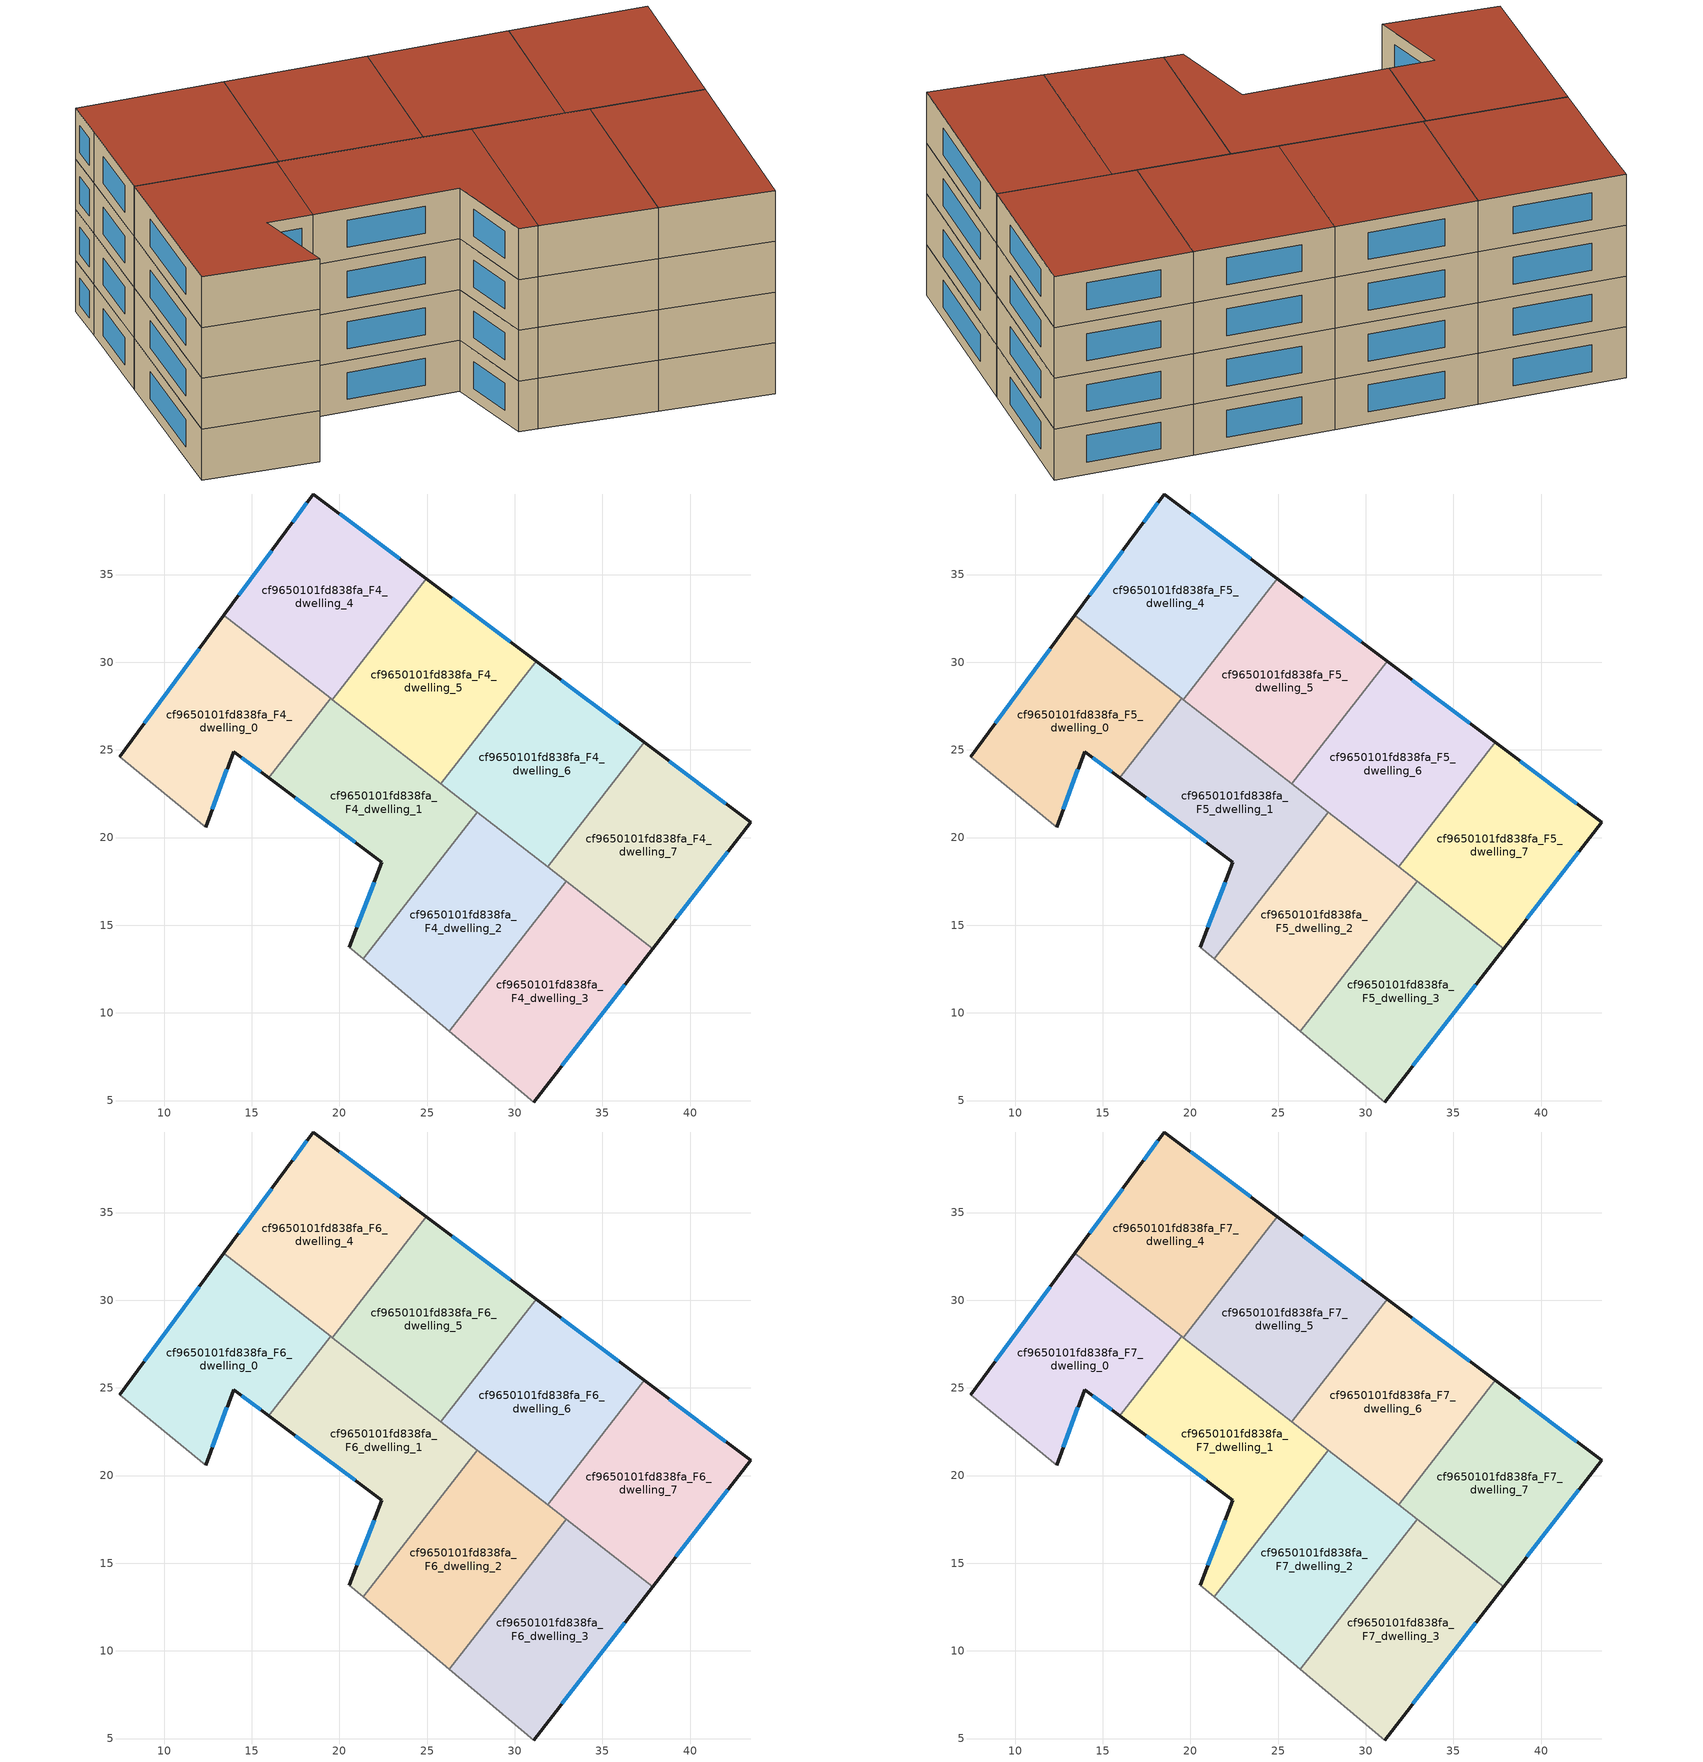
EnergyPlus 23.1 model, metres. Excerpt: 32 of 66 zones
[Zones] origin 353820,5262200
cf9650101fd838fa_F4_dwelling_0
 floor to cf9650101fd838fa_F3_dwelling_0 (EU_floor_Construction): 19.51,27.94 15.98,23.4 13.96,24.91 12.37,20.59 7.47,24.61 13.41,32.68 z12
 wall outside (EU_wall_Construction): 13.41,32.68 7.47,24.61 / 12.37,20.59 13.96,24.91 15.98,23.4 z12:15
 wall to cf9650101fd838fa_F4_dwelling_1 (EU_wall_Construction): 15.98,23.4 19.51,27.94 z12:15
 wall adiabatic (EU_wall_Construction): 7.47,24.61 12.37,20.59 z12:15
 wall to cf9650101fd838fa_F4_dwelling_4 (EU_wall_Construction): 19.51,27.94 13.41,32.68 z12:15
 window (EU_Window_Construction): 12.02,30.78 8.86,26.51 / 14.44,24.55 15.51,23.75 / 12.74,21.6 13.59,23.89 z12.7:14.3
cf9650101fd838fa_F4_dwelling_1
 floor to cf9650101fd838fa_F3_dwelling_1 (EU_floor_Construction): 27.86,21.45 21.36,13.08 20.55,13.76 22.42,18.6 15.98,23.4 19.51,27.94 z12
 wall outside (EU_wall_Construction): 15.98,23.4 22.42,18.6 20.55,13.76 z12:15
 wall to cf9650101fd838fa_F4_dwelling_2 (EU_wall_Construction): 21.36,13.08 27.86,21.45 z12:15
 wall adiabatic (EU_wall_Construction): 20.55,13.76 21.36,13.08 z12:15
 wall to cf9650101fd838fa_F4_dwelling_5 (EU_wall_Construction): 25.79,23.07 19.61,27.87 z12:15
 wall to cf9650101fd838fa_F4_dwelling_4 (EU_wall_Construction): 19.61,27.87 19.51,27.94 z12:15
 wall to cf9650101fd838fa_F4_dwelling_6 (EU_wall_Construction): 27.86,21.45 25.79,23.07 z12:15
 window (EU_Window_Construction): 21.98,17.47 20.99,14.89 / 17.5,22.27 20.91,19.73 z12.7:14.3
cf9650101fd838fa_F4_dwelling_2
 floor to cf9650101fd838fa_F3_dwelling_2 (EU_floor_Construction): 32.93,17.52 26.28,8.96 21.36,13.08 27.86,21.45 z12
 wall to cf9650101fd838fa_F4_dwelling_3 (EU_wall_Construction): 26.28,8.96 32.93,17.52 z12:15
 wall adiabatic (EU_wall_Construction): 21.36,13.08 26.28,8.96 z12:15
 wall to cf9650101fd838fa_F4_dwelling_6 (EU_wall_Construction): 31.88,18.33 27.86,21.45 z12:15
 wall to cf9650101fd838fa_F4_dwelling_7 (EU_wall_Construction): 32.93,17.52 31.88,18.33 z12:15
cf9650101fd838fa_F4_dwelling_3
 floor to cf9650101fd838fa_F3_dwelling_3 (EU_floor_Construction): 37.88,13.67 31.08,4.92 26.28,8.96 32.93,17.52 z12
 wall outside (EU_wall_Construction): 31.08,4.92 37.88,13.67 z12:15
 wall adiabatic (EU_wall_Construction): 26.28,8.96 31.08,4.92 z12:15
 wall to cf9650101fd838fa_F4_dwelling_7 (EU_wall_Construction): 37.88,13.67 32.93,17.52 z12:15
 window (EU_Window_Construction): 32.68,6.98 36.28,11.62 z12.7:14.3
cf9650101fd838fa_F4_dwelling_4
 floor to cf9650101fd838fa_F3_dwelling_4 (EU_floor_Construction): 24.95,34.75 19.61,27.87 13.41,32.68 16.97,37.5 18.49,39.59 z12
 wall outside (EU_wall_Construction): 24.95,34.75 18.49,39.59 16.97,37.5 13.41,32.68 z12:15
 wall to cf9650101fd838fa_F4_dwelling_5 (EU_wall_Construction): 19.61,27.87 24.95,34.75 z12:15
 window (EU_Window_Construction): 16.14,36.37 14.25,33.81 / 18.14,39.1 17.33,37.99 / 23.44,35.89 20.01,38.46 z12.7:14.3
cf9650101fd838fa_F4_dwelling_5
 floor to cf9650101fd838fa_F3_dwelling_5 (EU_floor_Construction): 31.22,30.05 25.79,23.07 19.61,27.87 24.95,34.75 z12
 wall outside (EU_wall_Construction): 31.22,30.05 24.95,34.75 z12:15
 wall to cf9650101fd838fa_F4_dwelling_6 (EU_wall_Construction): 25.79,23.07 31.22,30.05 z12:15
 window (EU_Window_Construction): 29.75,31.16 26.42,33.65 z12.7:14.3
cf9650101fd838fa_F4_dwelling_6
 floor to cf9650101fd838fa_F3_dwelling_6 (EU_floor_Construction): 37.39,25.43 31.88,18.33 25.79,23.07 31.22,30.05 z12
 wall outside (EU_wall_Construction): 37.39,25.43 31.22,30.05 z12:15
 wall to cf9650101fd838fa_F4_dwelling_7 (EU_wall_Construction): 31.88,18.33 37.39,25.43 z12:15
 window (EU_Window_Construction): 35.94,26.51 32.67,28.97 z12.7:14.3
cf9650101fd838fa_F4_dwelling_7
 floor to cf9650101fd838fa_F3_dwelling_7 (EU_floor_Construction): 43.47,20.87 37.88,13.67 31.88,18.33 37.39,25.43 z12
 wall outside (EU_wall_Construction): 37.88,13.67 43.47,20.87 37.39,25.43 z12:15
 window (EU_Window_Construction): 42.04,21.94 38.82,24.36 / 39.19,15.36 42.16,19.18 z12.7:14.3
cf9650101fd838fa_F5_dwelling_0
 floor to cf9650101fd838fa_F4_dwelling_0 (EU_floor_Construction): 19.51,27.94 15.98,23.4 13.96,24.91 12.37,20.59 7.47,24.61 13.41,32.68 z15
 wall outside (EU_wall_Construction): 13.41,32.68 7.47,24.61 / 12.37,20.59 13.96,24.91 15.98,23.4 z15:18
 wall to cf9650101fd838fa_F5_dwelling_1 (EU_wall_Construction): 15.98,23.4 19.51,27.94 z15:18
 wall adiabatic (EU_wall_Construction): 7.47,24.61 12.37,20.59 z15:18
 wall to cf9650101fd838fa_F5_dwelling_4 (EU_wall_Construction): 19.51,27.94 13.41,32.68 z15:18
 window (EU_Window_Construction): 12.02,30.78 8.86,26.51 / 14.44,24.55 15.51,23.75 / 12.74,21.6 13.59,23.89 z15.7:17.3
cf9650101fd838fa_F5_dwelling_1
 floor to cf9650101fd838fa_F4_dwelling_1 (EU_floor_Construction): 27.86,21.45 21.36,13.08 20.55,13.76 22.42,18.6 15.98,23.4 19.51,27.94 z15
 wall outside (EU_wall_Construction): 15.98,23.4 22.42,18.6 20.55,13.76 z15:18
 wall to cf9650101fd838fa_F5_dwelling_2 (EU_wall_Construction): 21.36,13.08 27.86,21.45 z15:18
 wall adiabatic (EU_wall_Construction): 20.55,13.76 21.36,13.08 z15:18
 wall to cf9650101fd838fa_F5_dwelling_5 (EU_wall_Construction): 25.79,23.07 19.61,27.87 z15:18
 wall to cf9650101fd838fa_F5_dwelling_4 (EU_wall_Construction): 19.61,27.87 19.51,27.94 z15:18
 wall to cf9650101fd838fa_F5_dwelling_6 (EU_wall_Construction): 27.86,21.45 25.79,23.07 z15:18
 window (EU_Window_Construction): 21.98,17.47 20.99,14.89 / 17.5,22.27 20.91,19.73 z15.7:17.3
cf9650101fd838fa_F5_dwelling_2
 floor to cf9650101fd838fa_F4_dwelling_2 (EU_floor_Construction): 32.93,17.52 26.28,8.96 21.36,13.08 27.86,21.45 z15
 wall to cf9650101fd838fa_F5_dwelling_3 (EU_wall_Construction): 26.28,8.96 32.93,17.52 z15:18
 wall adiabatic (EU_wall_Construction): 21.36,13.08 26.28,8.96 z15:18
 wall to cf9650101fd838fa_F5_dwelling_6 (EU_wall_Construction): 31.88,18.33 27.86,21.45 z15:18
 wall to cf9650101fd838fa_F5_dwelling_7 (EU_wall_Construction): 32.93,17.52 31.88,18.33 z15:18
cf9650101fd838fa_F5_dwelling_3
 floor to cf9650101fd838fa_F4_dwelling_3 (EU_floor_Construction): 37.88,13.67 31.08,4.92 26.28,8.96 32.93,17.52 z15
 wall outside (EU_wall_Construction): 31.08,4.92 37.88,13.67 z15:18
 wall adiabatic (EU_wall_Construction): 26.28,8.96 31.08,4.92 z15:18
 wall to cf9650101fd838fa_F5_dwelling_7 (EU_wall_Construction): 37.88,13.67 32.93,17.52 z15:18
 window (EU_Window_Construction): 32.68,6.98 36.28,11.62 z15.7:17.3
cf9650101fd838fa_F5_dwelling_4
 floor to cf9650101fd838fa_F4_dwelling_4 (EU_floor_Construction): 24.95,34.75 19.61,27.87 13.41,32.68 16.97,37.5 18.49,39.59 z15
 wall outside (EU_wall_Construction): 24.95,34.75 18.49,39.59 16.97,37.5 13.41,32.68 z15:18
 wall to cf9650101fd838fa_F5_dwelling_5 (EU_wall_Construction): 19.61,27.87 24.95,34.75 z15:18
 window (EU_Window_Construction): 16.14,36.37 14.25,33.81 / 18.14,39.1 17.33,37.99 / 23.44,35.89 20.01,38.46 z15.7:17.3
cf9650101fd838fa_F5_dwelling_5
 floor to cf9650101fd838fa_F4_dwelling_5 (EU_floor_Construction): 31.22,30.05 25.79,23.07 19.61,27.87 24.95,34.75 z15
 wall outside (EU_wall_Construction): 31.22,30.05 24.95,34.75 z15:18
 wall to cf9650101fd838fa_F5_dwelling_6 (EU_wall_Construction): 25.79,23.07 31.22,30.05 z15:18
 window (EU_Window_Construction): 29.75,31.16 26.42,33.65 z15.7:17.3
cf9650101fd838fa_F5_dwelling_6
 floor to cf9650101fd838fa_F4_dwelling_6 (EU_floor_Construction): 37.39,25.43 31.88,18.33 25.79,23.07 31.22,30.05 z15
 wall outside (EU_wall_Construction): 37.39,25.43 31.22,30.05 z15:18
 wall to cf9650101fd838fa_F5_dwelling_7 (EU_wall_Construction): 31.88,18.33 37.39,25.43 z15:18
 window (EU_Window_Construction): 35.94,26.51 32.67,28.97 z15.7:17.3
cf9650101fd838fa_F5_dwelling_7
 floor to cf9650101fd838fa_F4_dwelling_7 (EU_floor_Construction): 43.47,20.87 37.88,13.67 31.88,18.33 37.39,25.43 z15
 wall outside (EU_wall_Construction): 37.88,13.67 43.47,20.87 37.39,25.43 z15:18
 window (EU_Window_Construction): 42.04,21.94 38.82,24.36 / 39.19,15.36 42.16,19.18 z15.7:17.3
cf9650101fd838fa_F6_dwelling_0
 floor to cf9650101fd838fa_F5_dwelling_0 (EU_floor_Construction): 19.51,27.94 15.98,23.4 13.96,24.91 12.37,20.59 7.47,24.61 13.41,32.68 z18
 wall outside (EU_wall_Construction): 13.41,32.68 7.47,24.61 / 12.37,20.59 13.96,24.91 15.98,23.4 z18:21
 wall to cf9650101fd838fa_F6_dwelling_1 (EU_wall_Construction): 15.98,23.4 19.51,27.94 z18:21
 wall adiabatic (EU_wall_Construction): 7.47,24.61 12.37,20.59 z18:21
 wall to cf9650101fd838fa_F6_dwelling_4 (EU_wall_Construction): 19.51,27.94 13.41,32.68 z18:21
 window (EU_Window_Construction): 12.02,30.78 8.86,26.51 / 14.44,24.55 15.51,23.75 / 12.74,21.6 13.59,23.89 z18.7:20.3
cf9650101fd838fa_F6_dwelling_1
 floor to cf9650101fd838fa_F5_dwelling_1 (EU_floor_Construction): 27.86,21.45 21.36,13.08 20.55,13.76 22.42,18.6 15.98,23.4 19.51,27.94 z18
 wall outside (EU_wall_Construction): 15.98,23.4 22.42,18.6 20.55,13.76 z18:21
 wall to cf9650101fd838fa_F6_dwelling_2 (EU_wall_Construction): 21.36,13.08 27.86,21.45 z18:21
 wall adiabatic (EU_wall_Construction): 20.55,13.76 21.36,13.08 z18:21
 wall to cf9650101fd838fa_F6_dwelling_5 (EU_wall_Construction): 25.79,23.07 19.61,27.87 z18:21
 wall to cf9650101fd838fa_F6_dwelling_4 (EU_wall_Construction): 19.61,27.87 19.51,27.94 z18:21
 wall to cf9650101fd838fa_F6_dwelling_6 (EU_wall_Construction): 27.86,21.45 25.79,23.07 z18:21
 window (EU_Window_Construction): 21.98,17.47 20.99,14.89 / 17.5,22.27 20.91,19.73 z18.7:20.3
cf9650101fd838fa_F6_dwelling_2
 floor to cf9650101fd838fa_F5_dwelling_2 (EU_floor_Construction): 32.93,17.52 26.28,8.96 21.36,13.08 27.86,21.45 z18
 wall to cf9650101fd838fa_F6_dwelling_3 (EU_wall_Construction): 26.28,8.96 32.93,17.52 z18:21
 wall adiabatic (EU_wall_Construction): 21.36,13.08 26.28,8.96 z18:21
 wall to cf9650101fd838fa_F6_dwelling_6 (EU_wall_Construction): 31.88,18.33 27.86,21.45 z18:21
 wall to cf9650101fd838fa_F6_dwelling_7 (EU_wall_Construction): 32.93,17.52 31.88,18.33 z18:21
cf9650101fd838fa_F6_dwelling_3
 floor to cf9650101fd838fa_F5_dwelling_3 (EU_floor_Construction): 37.88,13.67 31.08,4.92 26.28,8.96 32.93,17.52 z18
 wall outside (EU_wall_Construction): 31.08,4.92 37.88,13.67 z18:21
 wall adiabatic (EU_wall_Construction): 26.28,8.96 31.08,4.92 z18:21
 wall to cf9650101fd838fa_F6_dwelling_7 (EU_wall_Construction): 37.88,13.67 32.93,17.52 z18:21
 window (EU_Window_Construction): 32.68,6.98 36.28,11.62 z18.7:20.3
cf9650101fd838fa_F6_dwelling_4
 floor to cf9650101fd838fa_F5_dwelling_4 (EU_floor_Construction): 24.95,34.75 19.61,27.87 13.41,32.68 16.97,37.5 18.49,39.59 z18
 wall outside (EU_wall_Construction): 24.95,34.75 18.49,39.59 16.97,37.5 13.41,32.68 z18:21
 wall to cf9650101fd838fa_F6_dwelling_5 (EU_wall_Construction): 19.61,27.87 24.95,34.75 z18:21
 window (EU_Window_Construction): 16.14,36.37 14.25,33.81 / 18.14,39.1 17.33,37.99 / 23.44,35.89 20.01,38.46 z18.7:20.3
cf9650101fd838fa_F6_dwelling_5
 floor to cf9650101fd838fa_F5_dwelling_5 (EU_floor_Construction): 31.22,30.05 25.79,23.07 19.61,27.87 24.95,34.75 z18
 wall outside (EU_wall_Construction): 31.22,30.05 24.95,34.75 z18:21
 wall to cf9650101fd838fa_F6_dwelling_6 (EU_wall_Construction): 25.79,23.07 31.22,30.05 z18:21
 window (EU_Window_Construction): 29.75,31.16 26.42,33.65 z18.7:20.3
cf9650101fd838fa_F6_dwelling_6
 floor to cf9650101fd838fa_F5_dwelling_6 (EU_floor_Construction): 37.39,25.43 31.88,18.33 25.79,23.07 31.22,30.05 z18
 wall outside (EU_wall_Construction): 37.39,25.43 31.22,30.05 z18:21
 wall to cf9650101fd838fa_F6_dwelling_7 (EU_wall_Construction): 31.88,18.33 37.39,25.43 z18:21
 window (EU_Window_Construction): 35.94,26.51 32.67,28.97 z18.7:20.3
cf9650101fd838fa_F6_dwelling_7
 floor to cf9650101fd838fa_F5_dwelling_7 (EU_floor_Construction): 43.47,20.87 37.88,13.67 31.88,18.33 37.39,25.43 z18
 wall outside (EU_wall_Construction): 37.88,13.67 43.47,20.87 37.39,25.43 z18:21
 window (EU_Window_Construction): 42.04,21.94 38.82,24.36 / 39.19,15.36 42.16,19.18 z18.7:20.3
cf9650101fd838fa_F7_dwelling_0
 floor to cf9650101fd838fa_F6_dwelling_0 (EU_floor_Construction): 19.51,27.94 15.98,23.4 13.96,24.91 12.37,20.59 7.47,24.61 13.41,32.68 z21
 wall outside (EU_wall_Construction): 13.41,32.68 7.47,24.61 / 12.37,20.59 13.96,24.91 15.98,23.4 z21:24
 wall to cf9650101fd838fa_F7_dwelling_1 (EU_wall_Construction): 15.98,23.4 19.51,27.94 z21:24
 wall adiabatic (EU_wall_Construction): 7.47,24.61 12.37,20.59 z21:24
 wall to cf9650101fd838fa_F7_dwelling_4 (EU_wall_Construction): 19.51,27.94 13.41,32.68 z21:24
 window (EU_Window_Construction): 12.02,30.78 8.86,26.51 / 14.44,24.55 15.51,23.75 / 12.74,21.6 13.59,23.89 z21.7:23.3
 roof outside (EU_roof_Construction): 15.98,23.4 19.51,27.94 13.41,32.68 7.47,24.61 12.37,20.59 13.96,24.91 z24
cf9650101fd838fa_F7_dwelling_1
 floor to cf9650101fd838fa_F6_dwelling_1 (EU_floor_Construction): 27.86,21.45 21.36,13.08 20.55,13.76 22.42,18.6 15.98,23.4 19.51,27.94 z21
 wall outside (EU_wall_Construction): 15.98,23.4 22.42,18.6 20.55,13.76 z21:24
 wall to cf9650101fd838fa_F7_dwelling_2 (EU_wall_Construction): 21.36,13.08 27.86,21.45 z21:24
 wall adiabatic (EU_wall_Construction): 20.55,13.76 21.36,13.08 z21:24
 wall to cf9650101fd838fa_F7_dwelling_5 (EU_wall_Construction): 25.79,23.07 19.61,27.87 z21:24
 wall to cf9650101fd838fa_F7_dwelling_4 (EU_wall_Construction): 19.61,27.87 19.51,27.94 z21:24
 wall to cf9650101fd838fa_F7_dwelling_6 (EU_wall_Construction): 27.86,21.45 25.79,23.07 z21:24
 window (EU_Window_Construction): 21.98,17.47 20.99,14.89 / 17.5,22.27 20.91,19.73 z21.7:23.3
 roof outside (EU_roof_Construction): 21.36,13.08 27.86,21.45 19.51,27.94 15.98,23.4 22.42,18.6 20.55,13.76 z24
cf9650101fd838fa_F7_dwelling_2
 floor to cf9650101fd838fa_F6_dwelling_2 (EU_floor_Construction): 32.93,17.52 26.28,8.96 21.36,13.08 27.86,21.45 z21
 wall to cf9650101fd838fa_F7_dwelling_3 (EU_wall_Construction): 26.28,8.96 32.93,17.52 z21:24
 wall adiabatic (EU_wall_Construction): 21.36,13.08 26.28,8.96 z21:24
 wall to cf9650101fd838fa_F7_dwelling_6 (EU_wall_Construction): 31.88,18.33 27.86,21.45 z21:24
 wall to cf9650101fd838fa_F7_dwelling_7 (EU_wall_Construction): 32.93,17.52 31.88,18.33 z21:24
 roof outside (EU_roof_Construction): 26.28,8.96 32.93,17.52 27.86,21.45 21.36,13.08 z24
cf9650101fd838fa_F7_dwelling_3
 floor to cf9650101fd838fa_F6_dwelling_3 (EU_floor_Construction): 37.88,13.67 31.08,4.92 26.28,8.96 32.93,17.52 z21
 wall outside (EU_wall_Construction): 31.08,4.92 37.88,13.67 z21:24
 wall adiabatic (EU_wall_Construction): 26.28,8.96 31.08,4.92 z21:24
 wall to cf9650101fd838fa_F7_dwelling_7 (EU_wall_Construction): 37.88,13.67 32.93,17.52 z21:24
 window (EU_Window_Construction): 32.68,6.98 36.28,11.62 z21.7:23.3
 roof outside (EU_roof_Construction): 31.08,4.92 37.88,13.67 32.93,17.52 26.28,8.96 z24
cf9650101fd838fa_F7_dwelling_4
 floor to cf9650101fd838fa_F6_dwelling_4 (EU_floor_Construction): 24.95,34.75 19.61,27.87 13.41,32.68 16.97,37.5 18.49,39.59 z21
 wall outside (EU_wall_Construction): 24.95,34.75 18.49,39.59 16.97,37.5 13.41,32.68 z21:24
 wall to cf9650101fd838fa_F7_dwelling_5 (EU_wall_Construction): 19.61,27.87 24.95,34.75 z21:24
 window (EU_Window_Construction): 16.14,36.37 14.25,33.81 / 18.14,39.1 17.33,37.99 / 23.44,35.89 20.01,38.46 z21.7:23.3
 roof outside (EU_roof_Construction): 19.61,27.87 24.95,34.75 18.49,39.59 16.97,37.5 13.41,32.68 z24
cf9650101fd838fa_F7_dwelling_5
 floor to cf9650101fd838fa_F6_dwelling_5 (EU_floor_Construction): 31.22,30.05 25.79,23.07 19.61,27.87 24.95,34.75 z21
 wall outside (EU_wall_Construction): 31.22,30.05 24.95,34.75 z21:24
 wall to cf9650101fd838fa_F7_dwelling_6 (EU_wall_Construction): 25.79,23.07 31.22,30.05 z21:24
 window (EU_Window_Construction): 29.75,31.16 26.42,33.65 z21.7:23.3
 roof outside (EU_roof_Construction): 25.79,23.07 31.22,30.05 24.95,34.75 19.61,27.87 z24
cf9650101fd838fa_F7_dwelling_6
 floor to cf9650101fd838fa_F6_dwelling_6 (EU_floor_Construction): 37.39,25.43 31.88,18.33 25.79,23.07 31.22,30.05 z21
 wall outside (EU_wall_Construction): 37.39,25.43 31.22,30.05 z21:24
 wall to cf9650101fd838fa_F7_dwelling_7 (EU_wall_Construction): 31.88,18.33 37.39,25.43 z21:24
 window (EU_Window_Construction): 35.94,26.51 32.67,28.97 z21.7:23.3
 roof outside (EU_roof_Construction): 31.88,18.33 37.39,25.43 31.22,30.05 25.79,23.07 z24
cf9650101fd838fa_F7_dwelling_7
 floor to cf9650101fd838fa_F6_dwelling_7 (EU_floor_Construction): 43.47,20.87 37.88,13.67 31.88,18.33 37.39,25.43 z21
 wall outside (EU_wall_Construction): 37.88,13.67 43.47,20.87 37.39,25.43 z21:24
 window (EU_Window_Construction): 42.04,21.94 38.82,24.36 / 39.19,15.36 42.16,19.18 z21.7:23.3
 roof outside (EU_roof_Construction): 37.88,13.67 43.47,20.87 37.39,25.43 31.88,18.33 z24
[Building]
EU S2 Campaign: North Axis=0; Terrain=City; Solar Distribution=FullExterior
[Site:Location]
Budapest.Ferenc.Liszt.Intl.AP: Latitude=47.437; Longitude=19.256; Time Zone=1; Elevation=185
[SizingPeriod:WeatherFileDays]
AnnualSizingPeriod: Begin Month=1; Begin Day of Month=1; End Month=12; End Day of Month=31; Day of Week for Start Day=Monday; Use Weather File Daylight Saving Period=No; Use Weather File Rain and Snow Indicators=No
[MATERIAL]
EU_InternalMass_Material: Roughness=MediumRough; Thickness=0.1; Conductivity=1; Density=1800; Specific Heat=900; Thermal Absorptance=0.9; Solar Absorptance=0.7; Visible Absorptance=0.7
[MATERIAL:NOMASS] Roughness=MediumRough; Thermal Absorptance=0.9; Solar Absorptance=0.7; Visible Absorptance=0.7
Name | Thermal Resistance
EU_wall_NoMass | 0.832559
EU_roof_NoMass | 1.39638
EU_floor_NoMass | 0.872794
[WINDOWMATERIAL:SIMPLEGLAZINGSYSTEM]
EU_Window_SimpleGlazing: UFactor=2.79869; Solar Heat Gain Coefficient=0.75; Visible Transmittance=0.75
[CONSTRUCTION]
EU_wall_Construction: EU_wall_NoMass
EU_roof_Construction: EU_roof_NoMass
EU_floor_Construction: EU_floor_NoMass
EU_Window_Construction: EU_Window_SimpleGlazing
EU_InternalMass_Construction: EU_InternalMass_Material
[ZONE] Type=1; Multiplier=1; Ceiling Height=autocalculate; Floor Area=autocalculate; Part of Total Floor Area=Yes
Name | Volume
cf9650101fd838fa_F4_dwelling_0; cf9650101fd838fa_F5_dwelling_0; cf9650101fd838fa_F6_dwelling_0; cf9650101fd838fa_F7_dwelling_0 | 206.269
cf9650101fd838fa_F4_dwelling_1; cf9650101fd838fa_F5_dwelling_1; cf9650101fd838fa_F6_dwelling_1; cf9650101fd838fa_F7_dwelling_1 | 206.248
cf9650101fd838fa_F4_dwelling_2; cf9650101fd838fa_F5_dwelling_2; cf9650101fd838fa_F6_dwelling_2; cf9650101fd838fa_F7_dwelling_2 | 206.287
cf9650101fd838fa_F4_dwelling_3; cf9650101fd838fa_F5_dwelling_3; cf9650101fd838fa_F6_dwelling_3; cf9650101fd838fa_F7_dwelling_3 | 206.246
cf9650101fd838fa_F4_dwelling_4; cf9650101fd838fa_F5_dwelling_4; cf9650101fd838fa_F6_dwelling_4; cf9650101fd838fa_F7_dwelling_4 | 206.249
cf9650101fd838fa_F4_dwelling_5; cf9650101fd838fa_F5_dwelling_5; cf9650101fd838fa_F6_dwelling_5; cf9650101fd838fa_F7_dwelling_5 | 206.265
cf9650101fd838fa_F4_dwelling_6; cf9650101fd838fa_F5_dwelling_6; cf9650101fd838fa_F6_dwelling_6; cf9650101fd838fa_F7_dwelling_6 | 206.252
cf9650101fd838fa_F4_dwelling_7; cf9650101fd838fa_F5_dwelling_7; cf9650101fd838fa_F6_dwelling_7; cf9650101fd838fa_F7_dwelling_7 | 206.251
[INTERNALMASS] Construction=EU_InternalMass_Construction
Name | Zone or ZoneList | Surface Area
cf9650101fd838fa_F4_dwelling_0_EU_InternalMass | cf9650101fd838fa_F4_dwelling_0 | 68.7564
cf9650101fd838fa_F4_dwelling_1_EU_InternalMass | cf9650101fd838fa_F4_dwelling_1 | 68.7493
cf9650101fd838fa_F4_dwelling_2_EU_InternalMass | cf9650101fd838fa_F4_dwelling_2 | 68.7624
cf9650101fd838fa_F4_dwelling_3_EU_InternalMass | cf9650101fd838fa_F4_dwelling_3 | 68.7486
cf9650101fd838fa_F4_dwelling_4_EU_InternalMass | cf9650101fd838fa_F4_dwelling_4 | 68.7498
cf9650101fd838fa_F4_dwelling_5_EU_InternalMass | cf9650101fd838fa_F4_dwelling_5 | 68.7551
cf9650101fd838fa_F4_dwelling_6_EU_InternalMass | cf9650101fd838fa_F4_dwelling_6 | 68.7508
cf9650101fd838fa_F4_dwelling_7_EU_InternalMass | cf9650101fd838fa_F4_dwelling_7 | 68.7505
cf9650101fd838fa_F5_dwelling_0_EU_InternalMass | cf9650101fd838fa_F5_dwelling_0 | 68.7564
cf9650101fd838fa_F5_dwelling_1_EU_InternalMass | cf9650101fd838fa_F5_dwelling_1 | 68.7493
cf9650101fd838fa_F5_dwelling_2_EU_InternalMass | cf9650101fd838fa_F5_dwelling_2 | 68.7624
cf9650101fd838fa_F5_dwelling_3_EU_InternalMass | cf9650101fd838fa_F5_dwelling_3 | 68.7486
cf9650101fd838fa_F5_dwelling_4_EU_InternalMass | cf9650101fd838fa_F5_dwelling_4 | 68.7498
cf9650101fd838fa_F5_dwelling_5_EU_InternalMass | cf9650101fd838fa_F5_dwelling_5 | 68.7551
cf9650101fd838fa_F5_dwelling_6_EU_InternalMass | cf9650101fd838fa_F5_dwelling_6 | 68.7508
cf9650101fd838fa_F5_dwelling_7_EU_InternalMass | cf9650101fd838fa_F5_dwelling_7 | 68.7505
cf9650101fd838fa_F6_dwelling_0_EU_InternalMass | cf9650101fd838fa_F6_dwelling_0 | 68.7564
cf9650101fd838fa_F6_dwelling_1_EU_InternalMass | cf9650101fd838fa_F6_dwelling_1 | 68.7493
cf9650101fd838fa_F6_dwelling_2_EU_InternalMass | cf9650101fd838fa_F6_dwelling_2 | 68.7624
cf9650101fd838fa_F6_dwelling_3_EU_InternalMass | cf9650101fd838fa_F6_dwelling_3 | 68.7486
cf9650101fd838fa_F6_dwelling_4_EU_InternalMass | cf9650101fd838fa_F6_dwelling_4 | 68.7498
cf9650101fd838fa_F6_dwelling_5_EU_InternalMass | cf9650101fd838fa_F6_dwelling_5 | 68.7551
cf9650101fd838fa_F6_dwelling_6_EU_InternalMass | cf9650101fd838fa_F6_dwelling_6 | 68.7508
cf9650101fd838fa_F6_dwelling_7_EU_InternalMass | cf9650101fd838fa_F6_dwelling_7 | 68.7505
cf9650101fd838fa_F7_dwelling_0_EU_InternalMass | cf9650101fd838fa_F7_dwelling_0 | 68.7564
cf9650101fd838fa_F7_dwelling_1_EU_InternalMass | cf9650101fd838fa_F7_dwelling_1 | 68.7493
cf9650101fd838fa_F7_dwelling_2_EU_InternalMass | cf9650101fd838fa_F7_dwelling_2 | 68.7624
cf9650101fd838fa_F7_dwelling_3_EU_InternalMass | cf9650101fd838fa_F7_dwelling_3 | 68.7486
cf9650101fd838fa_F7_dwelling_4_EU_InternalMass | cf9650101fd838fa_F7_dwelling_4 | 68.7498
cf9650101fd838fa_F7_dwelling_5_EU_InternalMass | cf9650101fd838fa_F7_dwelling_5 | 68.7551
cf9650101fd838fa_F7_dwelling_6_EU_InternalMass | cf9650101fd838fa_F7_dwelling_6 | 68.7508
cf9650101fd838fa_F7_dwelling_7_EU_InternalMass | cf9650101fd838fa_F7_dwelling_7 | 68.7505
[OTHEREQUIPMENT] Fuel Type=Electricity; Design Level Calculation Method=Watts/Area; Power per Zone Floor Area=1; Fraction Latent=0; Fraction Radiant=0; Fraction Lost=0; Carbon Dioxide Generation Rate=0; EndUse Subcategory=EU_Step8_InternalGains
Name | Zone or ZoneList or Space or SpaceList | Schedule
EU_Step8_InternalGain_cf9650101fd838fa_F4_dwelling_0_f000 | cf9650101fd838fa_F4_dwelling_0 | EU_Step8_GainSchedule_cf9650101fd838fa_F4_dwelling_0_f000
EU_Step8_InternalGain_cf9650101fd838fa_F4_dwelling_1_f000 | cf9650101fd838fa_F4_dwelling_1 | EU_Step8_GainSchedule_cf9650101fd838fa_F4_dwelling_1_f000
EU_Step8_InternalGain_cf9650101fd838fa_F4_dwelling_2_f000 | cf9650101fd838fa_F4_dwelling_2 | EU_Step8_GainSchedule_cf9650101fd838fa_F4_dwelling_2_f000
EU_Step8_InternalGain_cf9650101fd838fa_F4_dwelling_3_f000 | cf9650101fd838fa_F4_dwelling_3 | EU_Step8_GainSchedule_cf9650101fd838fa_F4_dwelling_3_f000
EU_Step8_InternalGain_cf9650101fd838fa_F4_dwelling_4_f000 | cf9650101fd838fa_F4_dwelling_4 | EU_Step8_GainSchedule_cf9650101fd838fa_F4_dwelling_4_f000
EU_Step8_InternalGain_cf9650101fd838fa_F4_dwelling_5_f000 | cf9650101fd838fa_F4_dwelling_5 | EU_Step8_GainSchedule_cf9650101fd838fa_F4_dwelling_5_f000
EU_Step8_InternalGain_cf9650101fd838fa_F4_dwelling_6_f000 | cf9650101fd838fa_F4_dwelling_6 | EU_Step8_GainSchedule_cf9650101fd838fa_F4_dwelling_6_f000
EU_Step8_InternalGain_cf9650101fd838fa_F4_dwelling_7_f000 | cf9650101fd838fa_F4_dwelling_7 | EU_Step8_GainSchedule_cf9650101fd838fa_F4_dwelling_7_f000
EU_Step8_InternalGain_cf9650101fd838fa_F5_dwelling_0_f000 | cf9650101fd838fa_F5_dwelling_0 | EU_Step8_GainSchedule_cf9650101fd838fa_F5_dwelling_0_f000
EU_Step8_InternalGain_cf9650101fd838fa_F5_dwelling_1_f000 | cf9650101fd838fa_F5_dwelling_1 | EU_Step8_GainSchedule_cf9650101fd838fa_F5_dwelling_1_f000
EU_Step8_InternalGain_cf9650101fd838fa_F5_dwelling_2_f000 | cf9650101fd838fa_F5_dwelling_2 | EU_Step8_GainSchedule_cf9650101fd838fa_F5_dwelling_2_f000
EU_Step8_InternalGain_cf9650101fd838fa_F5_dwelling_3_f000 | cf9650101fd838fa_F5_dwelling_3 | EU_Step8_GainSchedule_cf9650101fd838fa_F5_dwelling_3_f000
EU_Step8_InternalGain_cf9650101fd838fa_F5_dwelling_4_f000 | cf9650101fd838fa_F5_dwelling_4 | EU_Step8_GainSchedule_cf9650101fd838fa_F5_dwelling_4_f000
EU_Step8_InternalGain_cf9650101fd838fa_F5_dwelling_5_f000 | cf9650101fd838fa_F5_dwelling_5 | EU_Step8_GainSchedule_cf9650101fd838fa_F5_dwelling_5_f000
EU_Step8_InternalGain_cf9650101fd838fa_F5_dwelling_6_f000 | cf9650101fd838fa_F5_dwelling_6 | EU_Step8_GainSchedule_cf9650101fd838fa_F5_dwelling_6_f000
EU_Step8_InternalGain_cf9650101fd838fa_F5_dwelling_7_f000 | cf9650101fd838fa_F5_dwelling_7 | EU_Step8_GainSchedule_cf9650101fd838fa_F5_dwelling_7_f000
EU_Step8_InternalGain_cf9650101fd838fa_F6_dwelling_0_f000 | cf9650101fd838fa_F6_dwelling_0 | EU_Step8_GainSchedule_cf9650101fd838fa_F6_dwelling_0_f000
EU_Step8_InternalGain_cf9650101fd838fa_F6_dwelling_1_f000 | cf9650101fd838fa_F6_dwelling_1 | EU_Step8_GainSchedule_cf9650101fd838fa_F6_dwelling_1_f000
EU_Step8_InternalGain_cf9650101fd838fa_F6_dwelling_2_f000 | cf9650101fd838fa_F6_dwelling_2 | EU_Step8_GainSchedule_cf9650101fd838fa_F6_dwelling_2_f000
EU_Step8_InternalGain_cf9650101fd838fa_F6_dwelling_3_f000 | cf9650101fd838fa_F6_dwelling_3 | EU_Step8_GainSchedule_cf9650101fd838fa_F6_dwelling_3_f000
EU_Step8_InternalGain_cf9650101fd838fa_F6_dwelling_4_f000 | cf9650101fd838fa_F6_dwelling_4 | EU_Step8_GainSchedule_cf9650101fd838fa_F6_dwelling_4_f000
EU_Step8_InternalGain_cf9650101fd838fa_F6_dwelling_5_f000 | cf9650101fd838fa_F6_dwelling_5 | EU_Step8_GainSchedule_cf9650101fd838fa_F6_dwelling_5_f000
EU_Step8_InternalGain_cf9650101fd838fa_F6_dwelling_6_f000 | cf9650101fd838fa_F6_dwelling_6 | EU_Step8_GainSchedule_cf9650101fd838fa_F6_dwelling_6_f000
EU_Step8_InternalGain_cf9650101fd838fa_F6_dwelling_7_f000 | cf9650101fd838fa_F6_dwelling_7 | EU_Step8_GainSchedule_cf9650101fd838fa_F6_dwelling_7_f000
EU_Step8_InternalGain_cf9650101fd838fa_F7_dwelling_0_f000 | cf9650101fd838fa_F7_dwelling_0 | EU_Step8_GainSchedule_cf9650101fd838fa_F7_dwelling_0_f000
EU_Step8_InternalGain_cf9650101fd838fa_F7_dwelling_1_f000 | cf9650101fd838fa_F7_dwelling_1 | EU_Step8_GainSchedule_cf9650101fd838fa_F7_dwelling_1_f000
EU_Step8_InternalGain_cf9650101fd838fa_F7_dwelling_2_f000 | cf9650101fd838fa_F7_dwelling_2 | EU_Step8_GainSchedule_cf9650101fd838fa_F7_dwelling_2_f000
EU_Step8_InternalGain_cf9650101fd838fa_F7_dwelling_3_f000 | cf9650101fd838fa_F7_dwelling_3 | EU_Step8_GainSchedule_cf9650101fd838fa_F7_dwelling_3_f000
EU_Step8_InternalGain_cf9650101fd838fa_F7_dwelling_4_f000 | cf9650101fd838fa_F7_dwelling_4 | EU_Step8_GainSchedule_cf9650101fd838fa_F7_dwelling_4_f000
EU_Step8_InternalGain_cf9650101fd838fa_F7_dwelling_5_f000 | cf9650101fd838fa_F7_dwelling_5 | EU_Step8_GainSchedule_cf9650101fd838fa_F7_dwelling_5_f000
EU_Step8_InternalGain_cf9650101fd838fa_F7_dwelling_6_f000 | cf9650101fd838fa_F7_dwelling_6 | EU_Step8_GainSchedule_cf9650101fd838fa_F7_dwelling_6_f000
EU_Step8_InternalGain_cf9650101fd838fa_F7_dwelling_7_f000 | cf9650101fd838fa_F7_dwelling_7 | EU_Step8_GainSchedule_cf9650101fd838fa_F7_dwelling_7_f000
[ZONEVENTILATION:DESIGNFLOWRATE] Schedule=EU_AlwaysOn; Design Flow Rate Calculation Method=AirChanges/Hour; Air Changes per Hour=0.475469; Ventilation Type=Natural; Fan Pressure Rise=0; Fan Total Efficiency=1; Constant Term Coefficient=1; Temperature Term Coefficient=0; Velocity Term Coefficient=0; Velocity Squared Term Coefficient=0; Minimum Indoor Temperature=-100; Maximum Indoor Temperature=100; Delta Temperature=-100; Minimum Outdoor Temperature=-100; Maximum Outdoor Temperature=100; Maximum Wind Speed=40
Name | Zone or ZoneList or Space or SpaceList
EU_ConstantAir_cf9650101fd838fa_F4_dwelling_0 | cf9650101fd838fa_F4_dwelling_0
EU_ConstantAir_cf9650101fd838fa_F4_dwelling_1 | cf9650101fd838fa_F4_dwelling_1
EU_ConstantAir_cf9650101fd838fa_F4_dwelling_2 | cf9650101fd838fa_F4_dwelling_2
EU_ConstantAir_cf9650101fd838fa_F4_dwelling_3 | cf9650101fd838fa_F4_dwelling_3
EU_ConstantAir_cf9650101fd838fa_F4_dwelling_4 | cf9650101fd838fa_F4_dwelling_4
EU_ConstantAir_cf9650101fd838fa_F4_dwelling_5 | cf9650101fd838fa_F4_dwelling_5
EU_ConstantAir_cf9650101fd838fa_F4_dwelling_6 | cf9650101fd838fa_F4_dwelling_6
EU_ConstantAir_cf9650101fd838fa_F4_dwelling_7 | cf9650101fd838fa_F4_dwelling_7
EU_ConstantAir_cf9650101fd838fa_F5_dwelling_0 | cf9650101fd838fa_F5_dwelling_0
EU_ConstantAir_cf9650101fd838fa_F5_dwelling_1 | cf9650101fd838fa_F5_dwelling_1
EU_ConstantAir_cf9650101fd838fa_F5_dwelling_2 | cf9650101fd838fa_F5_dwelling_2
EU_ConstantAir_cf9650101fd838fa_F5_dwelling_3 | cf9650101fd838fa_F5_dwelling_3
EU_ConstantAir_cf9650101fd838fa_F5_dwelling_4 | cf9650101fd838fa_F5_dwelling_4
EU_ConstantAir_cf9650101fd838fa_F5_dwelling_5 | cf9650101fd838fa_F5_dwelling_5
EU_ConstantAir_cf9650101fd838fa_F5_dwelling_6 | cf9650101fd838fa_F5_dwelling_6
EU_ConstantAir_cf9650101fd838fa_F5_dwelling_7 | cf9650101fd838fa_F5_dwelling_7
EU_ConstantAir_cf9650101fd838fa_F6_dwelling_0 | cf9650101fd838fa_F6_dwelling_0
EU_ConstantAir_cf9650101fd838fa_F6_dwelling_1 | cf9650101fd838fa_F6_dwelling_1
EU_ConstantAir_cf9650101fd838fa_F6_dwelling_2 | cf9650101fd838fa_F6_dwelling_2
EU_ConstantAir_cf9650101fd838fa_F6_dwelling_3 | cf9650101fd838fa_F6_dwelling_3
EU_ConstantAir_cf9650101fd838fa_F6_dwelling_4 | cf9650101fd838fa_F6_dwelling_4
EU_ConstantAir_cf9650101fd838fa_F6_dwelling_5 | cf9650101fd838fa_F6_dwelling_5
EU_ConstantAir_cf9650101fd838fa_F6_dwelling_6 | cf9650101fd838fa_F6_dwelling_6
EU_ConstantAir_cf9650101fd838fa_F6_dwelling_7 | cf9650101fd838fa_F6_dwelling_7
EU_ConstantAir_cf9650101fd838fa_F7_dwelling_0 | cf9650101fd838fa_F7_dwelling_0
EU_ConstantAir_cf9650101fd838fa_F7_dwelling_1 | cf9650101fd838fa_F7_dwelling_1
EU_ConstantAir_cf9650101fd838fa_F7_dwelling_2 | cf9650101fd838fa_F7_dwelling_2
EU_ConstantAir_cf9650101fd838fa_F7_dwelling_3 | cf9650101fd838fa_F7_dwelling_3
EU_ConstantAir_cf9650101fd838fa_F7_dwelling_4 | cf9650101fd838fa_F7_dwelling_4
EU_ConstantAir_cf9650101fd838fa_F7_dwelling_5 | cf9650101fd838fa_F7_dwelling_5
EU_ConstantAir_cf9650101fd838fa_F7_dwelling_6 | cf9650101fd838fa_F7_dwelling_6
EU_ConstantAir_cf9650101fd838fa_F7_dwelling_7 | cf9650101fd838fa_F7_dwelling_7
[HVACTEMPLATE:THERMOSTAT] Constant Heating Setpoint=20; Constant Cooling Setpoint=50
EU_HeatOnly_cf9650101fd838fa_F0_dwelling_0; EU_HeatOnly_cf9650101fd838fa_F0_dwelling_1; EU_HeatOnly_cf9650101fd838fa_F0_dwelling_2; EU_HeatOnly_cf9650101fd838fa_F0_dwelling_3; EU_HeatOnly_cf9650101fd838fa_F0_dwelling_4; EU_HeatOnly_cf9650101fd838fa_F0_dwelling_5; EU_HeatOnly_cf9650101fd838fa_F0_dwelling_6; EU_HeatOnly_cf9650101fd838fa_F0_dwelling_7; EU_HeatOnly_cf9650101fd838fa_F0_dwelling_8; EU_HeatOnly_cf9650101fd838fa_F1_dwelling_0; EU_HeatOnly_cf9650101fd838fa_F1_dwelling_1; EU_HeatOnly_cf9650101fd838fa_F1_dwelling_2; EU_HeatOnly_cf9650101fd838fa_F1_dwelling_3; EU_HeatOnly_cf9650101fd838fa_F1_dwelling_4; EU_HeatOnly_cf9650101fd838fa_F1_dwelling_5; EU_HeatOnly_cf9650101fd838fa_F1_dwelling_6; EU_HeatOnly_cf9650101fd838fa_F1_dwelling_7; EU_HeatOnly_cf9650101fd838fa_F1_dwelling_8; EU_HeatOnly_cf9650101fd838fa_F2_dwelling_0; EU_HeatOnly_cf9650101fd838fa_F2_dwelling_1; EU_HeatOnly_cf9650101fd838fa_F2_dwelling_2; EU_HeatOnly_cf9650101fd838fa_F2_dwelling_3; EU_HeatOnly_cf9650101fd838fa_F2_dwelling_4; EU_HeatOnly_cf9650101fd838fa_F2_dwelling_5; EU_HeatOnly_cf9650101fd838fa_F2_dwelling_6; EU_HeatOnly_cf9650101fd838fa_F2_dwelling_7; EU_HeatOnly_cf9650101fd838fa_F3_dwelling_0; EU_HeatOnly_cf9650101fd838fa_F3_dwelling_1; EU_HeatOnly_cf9650101fd838fa_F3_dwelling_2; EU_HeatOnly_cf9650101fd838fa_F3_dwelling_3; EU_HeatOnly_cf9650101fd838fa_F3_dwelling_4; EU_HeatOnly_cf9650101fd838fa_F3_dwelling_5; EU_HeatOnly_cf9650101fd838fa_F3_dwelling_6; EU_HeatOnly_cf9650101fd838fa_F3_dwelling_7; EU_HeatOnly_cf9650101fd838fa_F4_dwelling_0; EU_HeatOnly_cf9650101fd838fa_F4_dwelling_1; EU_HeatOnly_cf9650101fd838fa_F4_dwelling_2; EU_HeatOnly_cf9650101fd838fa_F4_dwelling_3; EU_HeatOnly_cf9650101fd838fa_F4_dwelling_4; EU_HeatOnly_cf9650101fd838fa_F4_dwelling_5; EU_HeatOnly_cf9650101fd838fa_F4_dwelling_6; EU_HeatOnly_cf9650101fd838fa_F4_dwelling_7; EU_HeatOnly_cf9650101fd838fa_F5_dwelling_0; EU_HeatOnly_cf9650101fd838fa_F5_dwelling_1; EU_HeatOnly_cf9650101fd838fa_F5_dwelling_2; EU_HeatOnly_cf9650101fd838fa_F5_dwelling_3; EU_HeatOnly_cf9650101fd838fa_F5_dwelling_4; EU_HeatOnly_cf9650101fd838fa_F5_dwelling_5; EU_HeatOnly_cf9650101fd838fa_F5_dwelling_6; EU_HeatOnly_cf9650101fd838fa_F5_dwelling_7; EU_HeatOnly_cf9650101fd838fa_F6_dwelling_0; EU_HeatOnly_cf9650101fd838fa_F6_dwelling_1; EU_HeatOnly_cf9650101fd838fa_F6_dwelling_2; EU_HeatOnly_cf9650101fd838fa_F6_dwelling_3; EU_HeatOnly_cf9650101fd838fa_F6_dwelling_4; EU_HeatOnly_cf9650101fd838fa_F6_dwelling_5; EU_HeatOnly_cf9650101fd838fa_F6_dwelling_6; EU_HeatOnly_cf9650101fd838fa_F6_dwelling_7; EU_HeatOnly_cf9650101fd838fa_F7_dwelling_0; EU_HeatOnly_cf9650101fd838fa_F7_dwelling_1; EU_HeatOnly_cf9650101fd838fa_F7_dwelling_2; EU_HeatOnly_cf9650101fd838fa_F7_dwelling_3; EU_HeatOnly_cf9650101fd838fa_F7_dwelling_4; EU_HeatOnly_cf9650101fd838fa_F7_dwelling_5; EU_HeatOnly_cf9650101fd838fa_F7_dwelling_6; EU_HeatOnly_cf9650101fd838fa_F7_dwelling_7
[HVACTEMPLATE:ZONE:IDEALLOADSAIRSYSTEM] System Availability Schedule=EU_AlwaysOn; Maximum Heating Supply Air Temperature=50; Minimum Cooling Supply Air Temperature=13; Maximum Heating Supply Air Humidity Ratio=0.0156; Minimum Cooling Supply Air Humidity Ratio=0.0077; Heating Limit=NoLimit; Cooling Limit=NoLimit; Heating Availability Schedule=EU_AlwaysOn; Cooling Availability Schedule=EU_CoolingOff; Dehumidification Control Type=ConstantSensibleHeatRatio; Cooling Sensible Heat Ratio=0.7; Dehumidification Setpoint=60; Humidification Control Type=None; Humidification Setpoint=30; Outdoor Air Method=None; Outdoor Air Flow Rate per Person=0.00944; Outdoor Air Flow Rate per Zone Floor Area=0; Outdoor Air Flow Rate per Zone=0; Demand Controlled Ventilation Type=None; Outdoor Air Economizer Type=NoEconomizer; Heat Recovery Type=None; Sensible Heat Recovery Effectiveness=0.7; Latent Heat Recovery Effectiveness=0.65
Name | Template Thermostat
cf9650101fd838fa_F4_dwelling_0 | EU_HeatOnly_cf9650101fd838fa_F4_dwelling_0
cf9650101fd838fa_F4_dwelling_1 | EU_HeatOnly_cf9650101fd838fa_F4_dwelling_1
cf9650101fd838fa_F4_dwelling_2 | EU_HeatOnly_cf9650101fd838fa_F4_dwelling_2
cf9650101fd838fa_F4_dwelling_3 | EU_HeatOnly_cf9650101fd838fa_F4_dwelling_3
cf9650101fd838fa_F4_dwelling_4 | EU_HeatOnly_cf9650101fd838fa_F4_dwelling_4
cf9650101fd838fa_F4_dwelling_5 | EU_HeatOnly_cf9650101fd838fa_F4_dwelling_5
cf9650101fd838fa_F4_dwelling_6 | EU_HeatOnly_cf9650101fd838fa_F4_dwelling_6
cf9650101fd838fa_F4_dwelling_7 | EU_HeatOnly_cf9650101fd838fa_F4_dwelling_7
cf9650101fd838fa_F5_dwelling_0 | EU_HeatOnly_cf9650101fd838fa_F5_dwelling_0
cf9650101fd838fa_F5_dwelling_1 | EU_HeatOnly_cf9650101fd838fa_F5_dwelling_1
cf9650101fd838fa_F5_dwelling_2 | EU_HeatOnly_cf9650101fd838fa_F5_dwelling_2
cf9650101fd838fa_F5_dwelling_3 | EU_HeatOnly_cf9650101fd838fa_F5_dwelling_3
cf9650101fd838fa_F5_dwelling_4 | EU_HeatOnly_cf9650101fd838fa_F5_dwelling_4
cf9650101fd838fa_F5_dwelling_5 | EU_HeatOnly_cf9650101fd838fa_F5_dwelling_5
cf9650101fd838fa_F5_dwelling_6 | EU_HeatOnly_cf9650101fd838fa_F5_dwelling_6
cf9650101fd838fa_F5_dwelling_7 | EU_HeatOnly_cf9650101fd838fa_F5_dwelling_7
cf9650101fd838fa_F6_dwelling_0 | EU_HeatOnly_cf9650101fd838fa_F6_dwelling_0
cf9650101fd838fa_F6_dwelling_1 | EU_HeatOnly_cf9650101fd838fa_F6_dwelling_1
cf9650101fd838fa_F6_dwelling_2 | EU_HeatOnly_cf9650101fd838fa_F6_dwelling_2
cf9650101fd838fa_F6_dwelling_3 | EU_HeatOnly_cf9650101fd838fa_F6_dwelling_3
cf9650101fd838fa_F6_dwelling_4 | EU_HeatOnly_cf9650101fd838fa_F6_dwelling_4
cf9650101fd838fa_F6_dwelling_5 | EU_HeatOnly_cf9650101fd838fa_F6_dwelling_5
cf9650101fd838fa_F6_dwelling_6 | EU_HeatOnly_cf9650101fd838fa_F6_dwelling_6
cf9650101fd838fa_F6_dwelling_7 | EU_HeatOnly_cf9650101fd838fa_F6_dwelling_7
cf9650101fd838fa_F7_dwelling_0 | EU_HeatOnly_cf9650101fd838fa_F7_dwelling_0
cf9650101fd838fa_F7_dwelling_1 | EU_HeatOnly_cf9650101fd838fa_F7_dwelling_1
cf9650101fd838fa_F7_dwelling_2 | EU_HeatOnly_cf9650101fd838fa_F7_dwelling_2
cf9650101fd838fa_F7_dwelling_3 | EU_HeatOnly_cf9650101fd838fa_F7_dwelling_3
cf9650101fd838fa_F7_dwelling_4 | EU_HeatOnly_cf9650101fd838fa_F7_dwelling_4
cf9650101fd838fa_F7_dwelling_5 | EU_HeatOnly_cf9650101fd838fa_F7_dwelling_5
cf9650101fd838fa_F7_dwelling_6 | EU_HeatOnly_cf9650101fd838fa_F7_dwelling_6
cf9650101fd838fa_F7_dwelling_7 | EU_HeatOnly_cf9650101fd838fa_F7_dwelling_7
[SIZING:ZONE] Zone Cooling Design Supply Air Temperature Input Method=SupplyAirTemperature; Zone Cooling Design Supply Air Temperature=13; Zone Heating Design Supply Air Temperature Input Method=SupplyAirTemperature; Zone Heating Design Supply Air Temperature=50; Zone Cooling Design Supply Air Humidity Ratio=0.008; Zone Heating Design Supply Air Humidity Ratio=0.008; Cooling Design Air Flow Method=DesignDay; Cooling Design Air Flow Rate=0; Cooling Minimum Air Flow per Zone Floor Area=0.000762; Cooling Minimum Air Flow=0; Cooling Minimum Air Flow Fraction=0.2; Heating Design Air Flow Method=DesignDay; Heating Design Air Flow Rate=0; Heating Maximum Air Flow per Zone Floor Area=0.002032; Heating Maximum Air Flow=0.141576; Heating Maximum Air Flow Fraction=0.3; Account for Dedicated Outdoor Air System=No; Dedicated Outdoor Air System Control Strategy=NeutralSupplyAir; Dedicated Outdoor Air Low Setpoint Temperature for Design=autosize; Dedicated Outdoor Air High Setpoint Temperature for Design=autosize; Zone Load Sizing Method=Sensible Load Only No Latent Load; Zone Latent Cooling Design Supply Air Humidity Ratio Input Method=HumidityRatioDifference; Zone Cooling Design Supply Air Humidity Ratio Difference=0.005; Zone Latent Heating Design Supply Air Humidity Ratio Input Method=HumidityRatioDifference; Zone Humidification Design Supply Air Humidity Ratio Difference=0.005
cf9650101fd838fa_F4_dwelling_0; cf9650101fd838fa_F4_dwelling_1; cf9650101fd838fa_F4_dwelling_2; cf9650101fd838fa_F4_dwelling_3; cf9650101fd838fa_F4_dwelling_4; cf9650101fd838fa_F4_dwelling_5; cf9650101fd838fa_F4_dwelling_6; cf9650101fd838fa_F4_dwelling_7; cf9650101fd838fa_F5_dwelling_0; cf9650101fd838fa_F5_dwelling_1; cf9650101fd838fa_F5_dwelling_2; cf9650101fd838fa_F5_dwelling_3; cf9650101fd838fa_F5_dwelling_4; cf9650101fd838fa_F5_dwelling_5; cf9650101fd838fa_F5_dwelling_6; cf9650101fd838fa_F5_dwelling_7; cf9650101fd838fa_F6_dwelling_0; cf9650101fd838fa_F6_dwelling_1; cf9650101fd838fa_F6_dwelling_2; cf9650101fd838fa_F6_dwelling_3; cf9650101fd838fa_F6_dwelling_4; cf9650101fd838fa_F6_dwelling_5; cf9650101fd838fa_F6_dwelling_6; cf9650101fd838fa_F6_dwelling_7; cf9650101fd838fa_F7_dwelling_0; cf9650101fd838fa_F7_dwelling_1; cf9650101fd838fa_F7_dwelling_2; cf9650101fd838fa_F7_dwelling_3; cf9650101fd838fa_F7_dwelling_4; cf9650101fd838fa_F7_dwelling_5; cf9650101fd838fa_F7_dwelling_6; cf9650101fd838fa_F7_dwelling_7
[SCHEDULE:CONSTANT]
Name | Hourly Value
EU_AlwaysOn | 1
EU_CoolingOff | 0
[SCHEDULE:FILE] Column Number=1; Rows to Skip at Top=0; Number of Hours of Data=8760; Column Separator=Comma; Interpolate to Timestep=No; Minutes per Item=60; Adjust Schedule for Daylight Savings=Yes
Name | File
EU_Step8_GainSchedule_cf9650101fd838fa_F4_dwelling_0_f000 | ../../schedules/cf9650101fd838fa/cf9650101fd838fa_F4_dwelling_0_f000_gain.csv
EU_Step8_GainSchedule_cf9650101fd838fa_F4_dwelling_1_f000 | ../../schedules/cf9650101fd838fa/cf9650101fd838fa_F4_dwelling_1_f000_gain.csv
EU_Step8_GainSchedule_cf9650101fd838fa_F4_dwelling_2_f000 | ../../schedules/cf9650101fd838fa/cf9650101fd838fa_F4_dwelling_2_f000_gain.csv
EU_Step8_GainSchedule_cf9650101fd838fa_F4_dwelling_3_f000 | ../../schedules/cf9650101fd838fa/cf9650101fd838fa_F4_dwelling_3_f000_gain.csv
EU_Step8_GainSchedule_cf9650101fd838fa_F4_dwelling_4_f000 | ../../schedules/cf9650101fd838fa/cf9650101fd838fa_F4_dwelling_4_f000_gain.csv
EU_Step8_GainSchedule_cf9650101fd838fa_F4_dwelling_5_f000 | ../../schedules/cf9650101fd838fa/cf9650101fd838fa_F4_dwelling_5_f000_gain.csv
EU_Step8_GainSchedule_cf9650101fd838fa_F4_dwelling_6_f000 | ../../schedules/cf9650101fd838fa/cf9650101fd838fa_F4_dwelling_6_f000_gain.csv
EU_Step8_GainSchedule_cf9650101fd838fa_F4_dwelling_7_f000 | ../../schedules/cf9650101fd838fa/cf9650101fd838fa_F4_dwelling_7_f000_gain.csv
EU_Step8_GainSchedule_cf9650101fd838fa_F5_dwelling_0_f000 | ../../schedules/cf9650101fd838fa/cf9650101fd838fa_F5_dwelling_0_f000_gain.csv
EU_Step8_GainSchedule_cf9650101fd838fa_F5_dwelling_1_f000 | ../../schedules/cf9650101fd838fa/cf9650101fd838fa_F5_dwelling_1_f000_gain.csv
EU_Step8_GainSchedule_cf9650101fd838fa_F5_dwelling_2_f000 | ../../schedules/cf9650101fd838fa/cf9650101fd838fa_F5_dwelling_2_f000_gain.csv
EU_Step8_GainSchedule_cf9650101fd838fa_F5_dwelling_3_f000 | ../../schedules/cf9650101fd838fa/cf9650101fd838fa_F5_dwelling_3_f000_gain.csv
EU_Step8_GainSchedule_cf9650101fd838fa_F5_dwelling_4_f000 | ../../schedules/cf9650101fd838fa/cf9650101fd838fa_F5_dwelling_4_f000_gain.csv
EU_Step8_GainSchedule_cf9650101fd838fa_F5_dwelling_5_f000 | ../../schedules/cf9650101fd838fa/cf9650101fd838fa_F5_dwelling_5_f000_gain.csv
EU_Step8_GainSchedule_cf9650101fd838fa_F5_dwelling_6_f000 | ../../schedules/cf9650101fd838fa/cf9650101fd838fa_F5_dwelling_6_f000_gain.csv
EU_Step8_GainSchedule_cf9650101fd838fa_F5_dwelling_7_f000 | ../../schedules/cf9650101fd838fa/cf9650101fd838fa_F5_dwelling_7_f000_gain.csv
EU_Step8_GainSchedule_cf9650101fd838fa_F6_dwelling_0_f000 | ../../schedules/cf9650101fd838fa/cf9650101fd838fa_F6_dwelling_0_f000_gain.csv
EU_Step8_GainSchedule_cf9650101fd838fa_F6_dwelling_1_f000 | ../../schedules/cf9650101fd838fa/cf9650101fd838fa_F6_dwelling_1_f000_gain.csv
EU_Step8_GainSchedule_cf9650101fd838fa_F6_dwelling_2_f000 | ../../schedules/cf9650101fd838fa/cf9650101fd838fa_F6_dwelling_2_f000_gain.csv
EU_Step8_GainSchedule_cf9650101fd838fa_F6_dwelling_3_f000 | ../../schedules/cf9650101fd838fa/cf9650101fd838fa_F6_dwelling_3_f000_gain.csv
EU_Step8_GainSchedule_cf9650101fd838fa_F6_dwelling_4_f000 | ../../schedules/cf9650101fd838fa/cf9650101fd838fa_F6_dwelling_4_f000_gain.csv
EU_Step8_GainSchedule_cf9650101fd838fa_F6_dwelling_5_f000 | ../../schedules/cf9650101fd838fa/cf9650101fd838fa_F6_dwelling_5_f000_gain.csv
EU_Step8_GainSchedule_cf9650101fd838fa_F6_dwelling_6_f000 | ../../schedules/cf9650101fd838fa/cf9650101fd838fa_F6_dwelling_6_f000_gain.csv
EU_Step8_GainSchedule_cf9650101fd838fa_F6_dwelling_7_f000 | ../../schedules/cf9650101fd838fa/cf9650101fd838fa_F6_dwelling_7_f000_gain.csv
EU_Step8_GainSchedule_cf9650101fd838fa_F7_dwelling_0_f000 | ../../schedules/cf9650101fd838fa/cf9650101fd838fa_F7_dwelling_0_f000_gain.csv
EU_Step8_GainSchedule_cf9650101fd838fa_F7_dwelling_1_f000 | ../../schedules/cf9650101fd838fa/cf9650101fd838fa_F7_dwelling_1_f000_gain.csv
EU_Step8_GainSchedule_cf9650101fd838fa_F7_dwelling_2_f000 | ../../schedules/cf9650101fd838fa/cf9650101fd838fa_F7_dwelling_2_f000_gain.csv
EU_Step8_GainSchedule_cf9650101fd838fa_F7_dwelling_3_f000 | ../../schedules/cf9650101fd838fa/cf9650101fd838fa_F7_dwelling_3_f000_gain.csv
EU_Step8_GainSchedule_cf9650101fd838fa_F7_dwelling_4_f000 | ../../schedules/cf9650101fd838fa/cf9650101fd838fa_F7_dwelling_4_f000_gain.csv
EU_Step8_GainSchedule_cf9650101fd838fa_F7_dwelling_5_f000 | ../../schedules/cf9650101fd838fa/cf9650101fd838fa_F7_dwelling_5_f000_gain.csv
EU_Step8_GainSchedule_cf9650101fd838fa_F7_dwelling_6_f000 | ../../schedules/cf9650101fd838fa/cf9650101fd838fa_F7_dwelling_6_f000_gain.csv
EU_Step8_GainSchedule_cf9650101fd838fa_F7_dwelling_7_f000 | ../../schedules/cf9650101fd838fa/cf9650101fd838fa_F7_dwelling_7_f000_gain.csv
